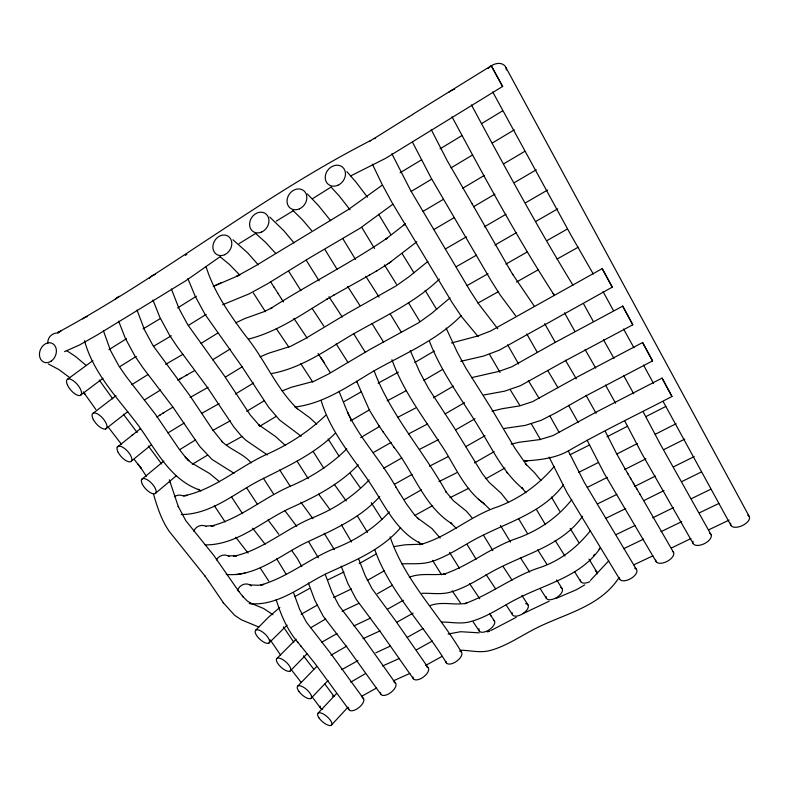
<?xml version="1.0" encoding="UTF-8"?>
<svg xmlns="http://www.w3.org/2000/svg" width="789" height="789" viewBox="0 0 789 789"><rect width="100%" height="100%" fill="white"/><g stroke="black" fill="none" stroke-linecap="round" stroke-linejoin="round"><path stroke-width="1.18" d="M483.815 394.983L504.575 391.176L520.385 385.722L564.756 361.056L632.798 324.792L622.728 306.132L554.726 342.653L511.844 366.767L498.885 371.412L471.546 377.645M331.163 725.338L347.988 707.191M318.263 712.97L336.548 693.561M310.886 698.482L328.116 680.424M618.665 578.14C600.321 606.06 566.689 613.309 538.512 627.028C522.456 634.681 507.8 645.649 490.472 650.402C480.688 653.253 470.648 650.412 460.746 650.205M297.847 685.966L316.567 666.666M441.534 622.057C451.377 622.008 461.397 624.464 471.053 621.456C488.559 616.633 503.283 605.38 519.487 597.598C547.822 583.406 581.572 575.822 600.39 547.901L599.137 549.292L600.498 547.822M290.174 671.035A9.162 3.59 41.9 0 0 282.916 659.693A9.162 3.59 41.9 0 0 277.708 663.352A9.162 3.59 41.9 0 0 290.174 671.035L306.921 653.913M593.436 555.663L594.679 554.282M276.988 658.381L296.151 639.189M269.01 642.986A9.251 3.679 42.6 0 0 261.544 631.348A9.251 3.679 42.6 0 0 256.533 635.382A9.251 3.679 42.6 0 0 269.01 642.986L287.068 625.144M255.675 630.194L268.319 617.383L279.858 607.392M582.588 516.282C562.843 544.223 529.015 552.902 500.029 567.498C483.775 575.408 469.001 586.74 451.486 591.849C441.85 594.916 431.78 593.032 421.908 593.289M608.783 560.782L590.468 580.369M563.553 484.752C543.049 512.347 509.309 521.697 480.116 536.688C463.754 544.834 448.823 556.176 431.248 561.679C421.681 564.658 411.661 563.376 401.838 563.879M590.507 530.533C576.651 548.138 558.691 561.955 537.013 568.484C511.578 577.469 489.959 594.64 464.682 603.693L466.733 603.181C454.612 605.656 441.879 601.011 429.985 605.646M571.828 499.595C556.896 518.353 536.944 531.786 514.191 539.301C489.367 548.542 468.4 566.107 443.28 574.372L445.588 573.889C433.575 575.812 420.991 572.567 409.333 577.242M400.625 527.644C382.054 549.361 355.563 560.397 330.197 571.887C303.992 583.525 279.71 606.633 249.206 603.615M554.322 466.388C538.187 485.294 518.028 499.979 494.328 507.988C468.341 517.604 446.811 537.358 420.014 544.617L422.667 544.154L405.24 544.795L393.622 546.609M389.352 511.893C374.193 528.492 355.149 540.613 334.201 548.602C308.943 558.987 287.285 577.37 260.903 584.984L263.713 584.471L258.634 585.27L250.093 584.955M379.696 496.587C360.504 517.998 334.023 529.498 308.529 541.432C281.929 553.523 257.362 577.025 226.285 574.461M369.183 479.909C353.265 496.577 333.905 509.25 312.503 517.781C285.44 528.896 262.599 550.12 233.593 556.284L236.749 555.781L228.376 555.821M358.295 464.8C339.921 483.923 316.409 496.34 292.492 507.08C263.644 519.616 238.229 545.189 205.12 544.893M346.815 448.773C330.66 464.958 311.32 477.306 290.313 486.231C263.191 497.938 240.093 518.846 211.127 526.056L214.371 525.632L206.176 526.026M155.808 492.987L176.213 475.856M335.512 433.033C315.235 453.478 289.001 465.589 263.674 478.371C236.799 491.143 212.547 514.418 181.263 514.536M141.665 479.406L163.826 461.111M325.699 415.33C308.716 431.544 289.021 444.414 267.589 453.951C239.018 466.536 214.795 489.703 183.65 495.847L187.161 495.462L183.482 495.571M461.358 315.472C436.573 340.759 403.495 354.133 373.227 371.313C348.462 386.048 324.2 403.455 294.869 407.055M131.576 460.875L151.587 444.611M117.255 447.126L140.442 428.674L139.988 429.019M439.394 279.079C413.643 303.785 380.732 318.115 350.257 335.769C325.354 350.711 301.082 368.118 271.958 373.483M450.026 297.917L431.287 313.687L418.564 322.809L370.258 349.28L328.402 374.065L314.012 381.274L291.703 387.162L282.077 390.92M105.548 429.019L127.788 411.631M93.457 413.012L115.973 395.723M416.858 241.759L388.74 263.319M427.954 261.376L408.741 276.939L395.802 286.082L347.229 313.43L305.027 338.787L290.618 346.322L268.664 353.216L260.153 356.796M405.063 224.096L385.614 239.254L387.034 238.17C349.586 263.851 308.667 284.129 270.42 308.627L272.087 307.749L263.832 311.744L245.073 318.45L235.595 322.849M80.192 395.457L103.014 378.276M393.011 204.154L360.011 228.268L310.195 257.549L267.382 283.872L249.137 293.873L222.646 304.741M403.426 225.348L405.329 223.898M132.049 435.094L132.818 434.512M67.805 379.055L92.924 360.573M381.748 185.504L348.393 209.529L255.468 265.893L236.562 276.397L213.306 286.446M220.496 256.425L186.086 280.559L97.175 335L79.304 345.099L64.52 351.638M360.681 437.639L379.726 426.346M376.304 271.14L387.468 264.167M350.385 420.971L369.676 409.708M390.634 262.017L391.443 261.465M387.074 264.433L389.312 262.924M310.767 627.738L325.709 618.931M321.646 642.256L337.021 633.557M330.966 655.235L346.795 646.063M341.745 669.634L357.95 660.62M350.73 682.16L365.415 673.628M361.421 696.431L376.56 688.028M301.122 614.296L317.572 604.946M192.279 464.297L207.556 455.145M404.353 499.516L421.415 489.821M415.132 515.276L432.638 505.631M131.793 384.677L148.007 374.528M144.426 399.974L160.67 389.934M156.932 417.026L160.345 414.797M167.968 432.905L184.222 422.993M179.931 449.513L195.662 439.808M373.375 452.511L391.157 442.422M383.612 468.341L401.769 457.955M394.49 484.259L412.134 474.396M108.921 349.675L126.496 338.698M119.928 366.599L136.31 356.362M584.738 584.876L576.256 589.807L555.969 598.447M162.81 413.239L172.85 407.173M239.008 243.702L255.597 233.445M159.733 415.192L163.619 412.716M408.584 116.959L374.104 138.509M312.444 198.739L331.498 186.825M400.102 172.771L421.642 159.743M177.643 307.927L196.382 296.22M411.197 191.411L431.622 179.182M412.4 114.553L491.281 65.743L502.623 86.524L491.281 65.743M188.453 325.384L206.185 314.347M423.072 211.353L443.428 199.311M201.067 343.402L217.764 333.066M433.901 229.53L454.178 217.646M293.567 210.564L276.278 221.117M445.262 249.048L466.388 236.808M344.083 401.571L361.066 391.926M294.889 596.543L309.327 588.564M212.566 359.843L230.151 349.034M456.279 266.682L476.536 255.123M502.603 86.455L385.86 158.195L350.77 175.878M225.674 376.925L242.262 366.777M467.049 285.608L488.016 273.714M461.723 135.718L440.045 148.874M235.359 394.066L253.654 382.961M477.947 303.065L498.066 291.841M481.458 123.676L502.494 110.924M472.631 154.91L451.032 167.889M259.413 426.454L276.288 416.326M414.807 362.486L434.335 351.016M160.522 318.46L143.095 328.885M492.287 143.026L514.3 129.84M484.298 175.434L462.788 188.216M423.94 380.357L442.678 369.38M171.321 335.798L153.954 346.036M246.73 411.316L264.345 400.684M433.368 397.824L453.389 386.127M445.095 413.909L464.603 402.656M503.875 163.727L524.764 151.36M494.93 194.143L473.499 206.748M455.795 429.768L475.008 418.742M182.969 354.291L165.641 364.34M334.211 294.908L326.695 299.327L327.396 298.923C302.108 314.2 277.57 331.804 248.496 339.092M506.055 214.223L484.347 226.837M465.766 446.682L484.959 435.745M514.438 182.584L536.293 169.783M570.112 454.711L589.659 444.897M474.445 462.906L494.131 451.683M485.955 478.696L504.99 467.995M578.751 472.355L598.19 462.61M179.803 379.065L194.528 370.603M333.392 295.382L369.656 274.996M516.598 232.577L495.009 245.004M587.243 487.424L607.362 477.345M368.749 275.519L376.836 270.824M525.839 202.635L547.546 190.05M597.52 503.885L616.84 494.407M527.437 251.839L505.887 264.098M605.696 518.393L625.677 508.58M208.079 387.31L190.11 397.459M359.202 563.622L376.6 553.74M615.874 534.695L635.056 525.484M370.712 140.501C261.435 196.333 165.374 274.227 57.617 332.633L60.911 331.153L57.745 332.425M535.958 221.334L557.705 208.868M367.191 580.477L384.411 570.723M623.734 548.671L643.577 539.124M538.571 269.591L516.44 282.077M377.339 593.772L392.399 585.221M185.967 375.564L187.338 374.775M219.125 403.603L201.589 413.436M398.376 372.152L378.059 383.217M387.498 609.187L403.416 600.251M633.814 564.825L652.868 555.86M547.063 240.546L567.232 229.116M397.143 622.087L413.14 613.112M516.282 617.284L490.807 630.598M177.762 380.219L181.273 378.227M230.378 420.764L212.478 430.577M557.073 259.058L578.347 247.125M406.335 390.594L387.192 400.871M407.213 637.364L423.003 628.586M416.523 649.791L432.402 640.984M425.449 665.531L442.175 656.32M242.322 436.347L226.887 444.818M460.687 361.342L483.381 356.125L499.161 350.227L612.274 287.137L602.214 268.615L490.531 331.055L477.592 336.065L451.486 342.959M427.638 423.92L408.603 433.901M438.536 439.591L419.482 449.395M448.448 456.486L429.522 466.171M415.507 408.051L397.39 417.519M504.319 428.437L525.257 425.389L541.086 420.35L555.929 412.805L585.093 396.295L652.552 360.889L642.611 342.534L575.181 378.089L532.644 401.611L519.655 405.901L502.386 408.672L492.099 411.168M468.774 488.292L449.957 497.701M627.511 426.247L607.007 436.81M637.404 443.517L617.087 453.902M524.33 461.111L527.614 460.648L524.833 460.954C539.854 459.938 555.298 458.32 568.652 450.726C602.342 431.238 637.492 414.501 671.972 396.472L662.06 378.118L595.123 412.667L552.941 435.617L539.942 439.572L518.925 442.294L511.173 444.177M645.994 458.784L624.671 469.534M456.861 472.69L438.94 481.596M522.92 613.674L549.144 601.228M655.481 476.033L634.612 486.478M645.688 416.72L665.817 406.443M664.052 490.561L643.844 500.581M655.195 434.285L676.104 423.713M673.441 507.652L652.73 517.811M343.974 571.936L327.543 580.033M664.042 449.493L684.753 439.118M681.706 521.618L661.004 531.678M351.49 588.9L333.599 597.539M673.451 466.871L694.192 456.594M690.996 538.542L671.439 547.99M359.025 603.309L342.101 611.219M681.962 481.507L701.441 471.94M370.652 618.043L353.936 625.904M691.272 498.717L710.79 489.239M379.992 630.904L363.058 638.666M699.478 512.791L718.809 503.481M708.7 529.833L729.144 520.089M390.476 646.023L375.82 652.819M399.481 658.411L382.635 665.946M215.308 285.44L220.89 282.827M409.885 673.421L393.326 680.848M488.075 631.614L489.604 631.141L487.237 631.861M448.113 634.021L460.648 631.713L479.209 632.837M236.059 574.678L245.083 573.12M48.395 363.976L59.057 369.676L70.004 377.842M612.451 287.571L602.194 268.635M66.424 350.454L75.507 356.46L86.139 365.406M258.871 627.048L241.454 619.829L234.58 615.272L223.524 602.983L208.365 580.803M200.85 490.985L198.394 489.318L199.656 490.028C169.951 479.515 156.094 449.957 138.834 426.099C118.715 399.076 93.615 374.144 84.522 340.7M234.116 473.331L212.024 459.435L199.735 446.406L172.525 406.532L142.819 367.605L134.998 356.184L125.382 338.422L118.656 321.162M220.348 256.967L229.333 264.374L239.826 275.105M391.955 359.705C402.844 390.387 422.628 416.336 440.163 443.349C454.346 463.922 463.537 489.269 484.604 504.102L483.243 503.027L489.525 509.033M267.333 454.928L246.03 440.37L241.355 435.972L233.919 427.066L206.826 386.61L177.426 346.982L169.635 335.384L159.92 317.454L152.938 300.037M478.361 499.19L482.296 502.307M232.942 239.767L247.647 252.855L258.309 264.877M255.646 233.455L265.538 242.302L275.686 253.397M301.142 436.209L279.641 420.073L268.724 407.361L241.769 366.313L204.933 314.2L195.13 296.092L187.89 278.625M188.078 460.046L188.788 460.806L185.237 457.058L191.027 462.61L209.598 473.518L219.549 481.754M269.789 217.083L283.872 230.763L294.031 242.913M272.964 614.69L263.684 608.536L250.044 602.895L251.277 603.674L247.016 600.745L242.568 596.208L243.081 596.869L238.495 591.02L238.87 591.503L213.691 555.288L185.898 520.829L178.206 506.351L178.383 506.834L170.237 482.444M293.015 210.525L302.443 219.796L311.576 230.516M420.823 544.065L418.624 542.004L419.778 543C397.104 531.263 385.752 507.554 372.546 486.921C354.409 458.922 331.104 433.664 321.31 401.049M307.365 193.956L318.233 205.298L330.699 220.723M251.218 462.867C243.061 453.379 230.319 449.917 221.581 441.15L222.34 441.889L212.724 429.847L189.459 395.062L152.987 345.543L144.545 329.94L137.01 310.018M331.124 187.141L339.092 195.79L350.06 209.785M285.154 445.272L275.755 436.662L258.476 424.64L259.463 425.508L250.399 415.162L223.849 375.071L187.713 324.693L179.192 308.953L171.361 288.971M652.592 361.046L642.611 342.534M346.854 171.627L356.076 182.18L367.398 197.151M316.685 424.147L309.712 417.736L296.161 407.795L297.305 408.751C276.032 387.961 264.7 359.291 245.99 336.321C229.865 314.821 214.095 292.423 205.998 266.495M429.512 341.43C441.751 373.217 462.601 400.319 480.057 429.236C492.79 450.115 503.629 472.946 522.851 488.776L521.845 487.592L525.957 492.8M506.499 472.019L507.366 473.045M456.279 528.364L450.549 522.663L451.831 523.718C423.782 506.094 413.752 472.128 393.889 447.107L394.332 447.748L383.099 431.83M300.787 645.905L315.048 663.608L348.846 709.538M148.312 445.963L161.627 463.952M248.062 553.128L235.724 537.23M185.77 457.63L179.044 448.99L155.689 414.689L125.974 376.225L118.902 365.997L110.539 350.553L103.398 330.739M276.14 599.571C280.933 614.947 287.245 630.135 297.936 642.424M297.384 641.763L301.368 646.625M134.327 459.612L141.201 468.311L137.967 464.08M265.153 544.292L252.667 528.216M108.162 426.977L121.575 444.434M83.259 392.005L84.877 394.066L83.466 392.271M296.684 526.312L285.026 510.858M137.197 432.53L123.38 414.195M478.114 336.568L461.457 316.497L452.284 302.789L391.729 202.092L381.768 183.699L372.418 164.191M99.276 380.071L112.748 398.889M301.033 682.199L291.476 669.9M312.967 518.689L300.885 502.268M278.793 534.242L268.023 519.902M260.222 568.011L268.783 581.099M313.746 669.23L303.509 655.837M330.147 509.802L318.618 494.151M632.798 324.792L622.649 306.043M440.183 538.078L432.027 528.63L417.302 517.85L418.515 518.866L414.728 515.197L406.503 504.033L399.323 492.602M291.614 550.367L297.275 558.385L301.783 566.581M346.253 501.015L334.309 484.338M320.364 707.841L311.754 696.352M472.039 517.781L466.289 511.085L453.517 500.788L445.755 491.508L446.298 492.247C423.456 450.983 390.742 415.32 374.114 370.781M334.063 696.45L324.9 684.083M84.709 393.839L95.864 409.491M324.19 533.256L334.349 549.657M363.591 698.699L330.088 652.631L306.329 622.057L299.603 609.226L293.646 592.963M380.85 694.281L347.328 647.69L323.115 616.051L314.831 600.281L308.371 582.982M205.199 576.305L169.379 531.549C161.498 520.316 157.317 507.159 153.5 494.131M540.929 480.491L534.439 472.65L525.425 463.646L526.48 464.869L514.921 448.211L490.876 407.765L465.727 367.901L456.93 351.529L446.12 328.066M283.389 626.89L293.814 642.276M360.1 487.543L350.099 473.282M395.654 683.382L362.437 636.654L338.954 605.587L332.159 592.657L325.167 574.195M357.318 515.848L367.467 532.447M515.651 315.768L500.068 294.82L491.172 280.766L431.307 178.334L412.588 142.375M413.377 678.767L380.16 631.516L356.233 599.354L347.86 583.466L341.144 566.117M300.767 363.67L312.779 382.093M371.294 502.721L382.024 519.537M307.158 338.087L293.843 318.342M204.913 575.891L208.621 581.177M223.169 602.48L223.524 602.983M428.24 667.81L395.328 620.41L372.142 588.841L365.268 575.802L358.837 559.46M280.647 655.205L270.223 639.859M508.077 501.991L501.143 493.224L489.15 482.385L482.257 473.558L454.03 427.47L428.466 388.316L419.758 372.092L410.221 350.563M356.983 382.024L356.658 381.255L369.469 410.26L379.322 426.326M318.066 353.472L330.226 372.507M288.823 347.091L276.258 328.569M446.446 662.997C423.476 624.75 390.062 592.47 374.864 549.953M140.984 468.035L146.369 476.3M671.952 396.472L662.06 378.118M378.957 425.804L383.533 432.461M276.702 558.78L286.279 574.54M336.173 343.876L347.88 362.329M452.196 590.872L460.579 603.131M461.378 651.97C438.27 613.181 404.649 580.29 390.101 536.855M214.352 505.739L225.102 521.914M342.278 317.06L328.964 296.703M328.116 438.931L339.004 456.101M497.76 328.786L478.588 303.804L470.382 291.2L410.783 190.731L391.867 153.756M469.672 583.742L479.742 598.733M308.775 541.935L318.361 557.862M231.552 496.981L242.519 513.629M353.689 333.727L365.455 352.565M323.865 326.192L312.138 308.46M320.778 357.407L324.171 362.486M479.485 631.338L473.144 621.85M246.73 487.996L257.451 504.368M486.073 574.5L495.551 588.762M341.4 524.803L351.519 542.004M263.358 478.233L273.586 494.013M371.935 323.401L383.562 342.13M491.005 615.805L494.604 621.259M253.338 292.936L265.469 311.754M489.594 613.664L491.468 616.515M379.085 297.147L365.82 276.347M503.274 566.758L512.022 580.102M279.681 469.938L290.372 486.527M359.814 305.382L347.643 286.437M459.129 567.843L459.514 568.435L449.513 552.349M274.128 287.245L270.459 281.634M390.239 314.042L401.335 332.258M512.386 614.562L506.134 604.956M297.019 461.121L308.252 478.716M288.764 271.377L300.905 290.618M520.306 557.586L529.656 572.064M528.127 605.124L521.933 595.488M313.203 451.564L323.855 468.37M408.357 302.552L419.896 321.567M306.221 260.222L319.111 280.874M441.574 574.816L432.55 560.358M537.664 549.775L546.895 564.293M274.01 287.068L277.787 292.985M546.304 598.249L540.12 588.505M396.443 284.178L384.411 264.907M396.029 487.227C381.274 460.894 359.922 438.566 347.456 412.105L351.519 420.409M534.261 306.122L512.465 274.01M425.133 290.352L436.692 309.466M324.999 249.699L337.061 269.236M277.708 292.857L281.584 299.041M555.121 540.386L564.944 556.058M556.699 579.915L562.212 588.712M476.171 559.233L467.226 544.696M281.505 298.923L283.419 301.97M413.959 272.826L402.242 253.782M342.673 238.406L355.474 259.374M378.631 214.292L390.713 234.402M519.744 405.29L510.01 389.371M578.731 542.359L570.141 528.443M580.783 581.661L574.668 571.778M492.869 550.604L483.489 535.218M539.183 398.524L528.305 380.564M531.224 423.624L540.495 439.631M361.914 227.607L374.509 248.466M510.503 542.102L500.433 525.435M395.792 486.843L399.559 492.987M589.008 559.135L596.859 572.025M554.42 295.51L553.178 293.459L553.888 294.583C516.746 237.302 484.357 176.933 452.018 116.831M527.377 533.374L518.59 518.698M619.75 579.323L566.936 492.464L549.124 457.087M557.961 387.724L547.665 370.366M472.167 203.917L509.812 269.542M545.436 524.675L536.589 509.753M636.407 569.362L584.314 482.395L568.386 451.101M509.516 269.029L512.889 274.72M630.362 478.006L633.833 483.854M568.524 405.29L578.229 422.569M576.305 378.828L565.397 360.169M633.32 482.986L636.96 489.131M472.433 204.361L447.235 160.719L431.238 129.633M639.613 493.658L673.638 552.606M627.571 473.272L630.865 478.854M551.412 497.04L559.697 511.173M572.982 285.233C536.964 226.413 504.102 165.67 471.437 104.937M636.467 488.292L640.076 494.437M656.32 561.876L604.315 473.617L587.105 440.193M489.555 354.389L500.019 372.428M586.01 395.289L596.089 413.357M628.034 474.071L616.712 453.902L605.331 431.465M549.923 416.059L559.056 432.333M595.725 368.108L585.103 349.586M507.613 344.852L518.61 363.995M526.815 333.974L537.22 352.249M605.508 385.042L615.568 403.228M693.038 543.345L642.039 453.922L624.957 421.365M613.98 358.413L603.467 339.734M544.696 323.638L555.121 342.12M593.279 273.99L570.871 234.964L492.701 91.909M623.665 375.505L633.715 393.79M711.106 534.715L660.531 444.601L643.242 411.957M564.49 312.789L574.875 331.4M633.952 347.811L623.537 328.964M583.525 303.765L593.289 321.419M643.518 365.07L653.548 383.484M730.861 525.287L663.233 401.68M613.408 310.501L603.082 291.634M749.254 516.509L505.591 66.897M347.693 412.598L338.994 391.334M169.25 479.801L170.473 483.085M237.41 590.655A9.3 8.403 -63.3 0 1 251.336 585.941M216.383 559.914A9.379 8.62 -63.2 0 1 229.185 556.551M193.67 531.096A9.448 8.837 -63.1 0 1 206.462 526.549M174.339 496.705A9.527 9.064 -63 0 1 183.156 495.916M47.804 343.254A10.346 9.932 29 0 1 58.455 332.938M747.735 515.148A10.188 5.178 -24.9 0 1 742.37 525.582A10.188 5.178 -24.9 0 1 730.673 523.206M488.184 68.465A11.549 8.373 -34.3 0 1 499.713 63.426A11.549 8.373 -34.3 0 1 506.38 69.984M709.725 533.305A10.01 5.138 -26.3 0 1 704.054 543.818A10.01 5.138 -26.3 0 1 692.969 541.224M449.069 92.126A11.302 8.294 -31.3 0 1 454.671 89.157M672.386 551.156A9.853 5.079 -27.7 0 1 667.277 561.304A9.853 5.079 -27.7 0 1 655.738 560.072M409.146 116.841A11.095 8.196 -28.1 0 1 412.657 114.652M634.642 568.198A9.715 5.02 -29.1 0 1 631.131 578.426A9.715 5.02 -29.1 0 1 619.276 577.489M370.011 141.083A10.928 8.087 -24.8 0 1 375.426 138.213M459.622 651.024A9.281 4.626 -35.6 0 1 456.959 661.034A9.281 4.626 -35.6 0 1 445.923 661.3M185.395 255.409A10.494 7.288 -11.3 0 1 186.894 254.305M426.602 666.813A9.231 4.537 -36.7 0 1 423.565 676.932A9.231 4.537 -36.7 0 1 412.953 677.031M149.338 278.251A10.464 7.111 -9.5 0 1 155.453 274.404M394.115 682.347A9.202 4.438 -37.7 0 1 390.733 692.564A9.202 4.438 -37.7 0 1 380.525 692.515M115.164 299.406A10.454 6.923 -7.9 0 1 119.326 296.299M362.161 697.634A9.172 4.349 -38.7 0 1 358.433 707.94A9.172 4.349 -38.7 0 1 348.61 707.743M82.737 318.973A10.444 6.746 -6.7 0 1 87.51 316.468M595.271 570.891A9.379 4.724 -30.4 0 1 597.263 573.8M589.876 581.671A9.379 4.724 -30.4 0 1 580.428 579.876M560.732 587.529A9.281 4.655 -31.7 0 1 556.58 597.549A9.281 4.655 -31.7 0 1 546.057 596.425M525.661 603.615A9.192 4.576 -32.9 0 1 523.087 613.507A9.192 4.576 -32.9 0 1 512.239 612.708M493.362 620.006A9.123 4.507 -34.1 0 1 488.578 630.194A9.123 4.507 -34.1 0 1 478.982 628.725M322.652 709.074A8.935 4.073 -39 0 1 320.216 706.116M332.386 696.164A8.935 4.073 -39 0 1 333.412 696.302M239.274 275.134L236.562 276.397L239.274 275.134M319.16 718.158A9.014 3.422 40.7 0 0 331.449 725.14A9.014 3.422 40.7 0 0 323.579 714.134A9.014 3.422 40.7 0 0 319.16 718.158M298.883 691.371A9.083 3.511 41.3 0 0 311.162 698.255A9.083 3.511 41.3 0 0 303.114 687.002A9.083 3.511 41.3 0 0 298.883 691.371M142.424 484.367A9.853 4.093 46.5 0 0 155.246 493.549A9.853 4.093 46.5 0 0 148.588 480.609A9.853 4.093 46.5 0 0 142.424 484.367M118.163 452.324A10.01 4.172 47.4 0 0 131.043 461.486A10.01 4.172 47.4 0 0 124.1 448.113A10.01 4.172 47.4 0 0 118.163 452.324M93.319 419.511A10.188 4.251 48.3 0 0 106.259 428.654A10.188 4.251 48.3 0 0 99.01 414.846A10.188 4.251 48.3 0 0 93.319 419.511M67.509 385.16A10.385 4.32 49.2 0 0 80.557 395.289A10.385 4.32 49.2 0 0 74.028 381.284A10.385 4.32 49.2 0 0 67.509 385.16M337.948 185.247A11.184 9.389 -50.9 0 0 342.544 167.14A11.184 9.389 -50.9 0 0 325.571 174.714A11.184 9.389 -50.9 0 0 337.948 185.247M299.406 208.878A11.036 9.231 -53.5 0 0 304.012 190.899A11.036 9.231 -53.5 0 0 287.393 198.295A11.036 9.231 -53.5 0 0 299.406 208.878M261.613 232.045A10.898 9.073 -56 0 0 266.248 214.204A10.898 9.073 -56 0 0 249.965 221.403A10.898 9.073 -56 0 0 261.613 232.045M224.559 254.758A10.78 8.916 -58.3 0 0 229.204 237.055A10.78 8.916 -58.3 0 0 213.267 244.077A10.78 8.916 -58.3 0 0 224.559 254.758M51.196 361.125A10.277 8.107 -66.8 0 0 53.07 343.866A10.277 8.107 -66.8 0 0 39.509 353.147A10.277 8.107 -66.8 0 0 51.196 361.125"/></g></svg>
